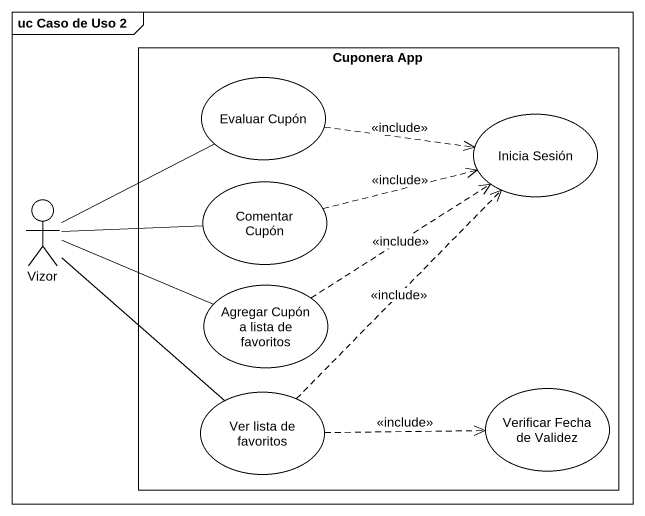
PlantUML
@startuml
mainframe uc Caso de Uso 2
rectangle "Cuponera App" as Cuponera_App {
  usecase "Evaluar Cupón" as Evaluar_Cupón
  usecase "Inicia Sesión" as Inicia_Sesión
  usecase "Comentar Cupón" as Comentar_Cupón
  usecase "Agregar Cupón a lista de favoritos" as Agregar_Cupón_a_lista_de
  usecase "Verificar Fecha de Validez" as Verificar_Fecha_de_Validez
  usecase "Ver lista de favoritos" as Ver_lista_de_favoritos
}
actor Vizor
Evaluar_Cupón .right.> Inicia_Sesión : <<include>>
Vizor -up- Evaluar_Cupón
Vizor -right- Comentar_Cupón
Vizor -right- Agregar_Cupón_a_lista_de
Vizor -- Ver_lista_de_favoritos
Comentar_Cupón .right.> Inicia_Sesión : <<include>>
Agregar_Cupón_a_lista_de .up.> Inicia_Sesión : <<include>>
Ver_lista_de_favoritos .up.> Inicia_Sesión : <<include>>
Ver_lista_de_favoritos .right.> Verificar_Fecha_de_Validez : <<include>>
@enduml
